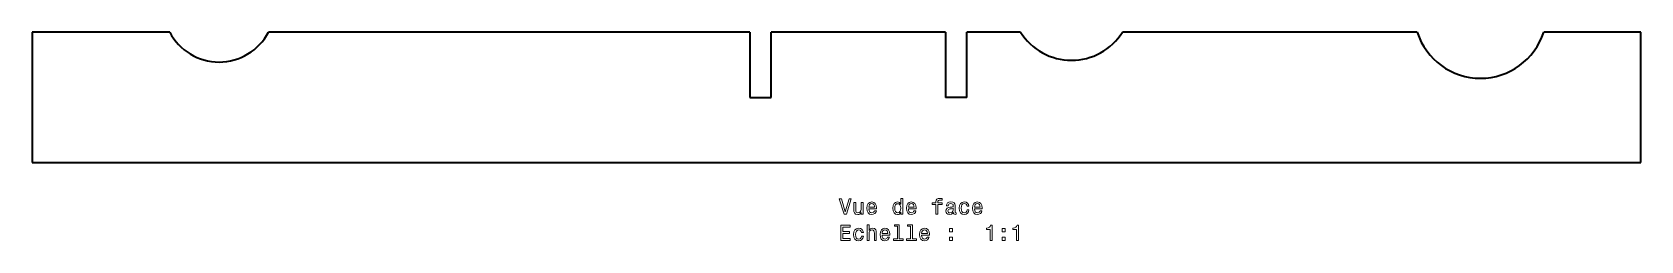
# Model space of a CAD drawing. Extents: x 25 to 395, y 116 to 164.
import ezdxf

# ---------------------------------------------------------------- set-up
doc = ezdxf.new("R2010")
doc.units = 0

msp = doc.modelspace()

# ---------------------------------------------------------------- linework, layer by layer
at = {"color": 7, "lineweight": 35}
for p, q in [((25.050003, 163.5), (25.050003, 133.5)), ((56.68243, 163.5), (25.050003, 163.5)), ((190.050003, 163.5), (79.364891, 163.5)), ((235.050003, 163.5), (194.950012, 163.5)), ((343.538757, 163.5), (275.75708, 163.5)), ((394.950012, 163.5), (372.615967, 163.5)), ((394.950012, 133.5), (394.950012, 163.5)), ((25.050003, 133.5), (394.950012, 133.5))]:
    msp.add_line(p, q, dxfattribs=at)
at = {"color": 7, "lineweight": 35, "ltscale": 0.375}
for p, q in [((190.050003, 163.5), (190.050003, 148.5)), ((194.950012, 148.5), (194.950012, 163.5)), ((235.050003, 163.5), (235.050003, 148.5)), ((239.949997, 148.5), (239.949997, 163.5))]:
    msp.add_line(p, q, dxfattribs=at)
at = {"color": 7, "lineweight": 35, "ltscale": 0.309164}
msp.add_line((252.316544, 163.5), (239.949997, 163.5), dxfattribs=at)
at = {"color": 7, "lineweight": 35, "ltscale": 0.1225}
for p, q in [((190.050003, 148.5), (194.950012, 148.5)), ((239.949997, 148.5), (235.050003, 148.5))]:
    msp.add_line(p, q, dxfattribs=at)
at = {"color": 7, "lineweight": 13}
for points in [[(212.895538, 125.148415), (212.018005, 122.16787), (211.11528, 125.148415), (210.636169, 125.148415), (211.765854, 121.643372), (212.270172, 121.643372), (213.374634, 125.148415)], [(216.097977, 124.351585), (215.654175, 124.351585), (215.654175, 122.788185), (215.603745, 122.425072), (215.457489, 122.162827), (215.230545, 122.001442), (214.932999, 121.951012), (214.695969, 121.991356), (214.544662, 122.112389), (214.458939, 122.31916), (214.438766, 122.611671), (214.438766, 124.351585), (213.994965, 124.351585), (213.994965, 122.571327), (214.010086, 122.213257), (214.105911, 121.915703), (214.398422, 121.643372), (214.867432, 121.547554), (215.119598, 121.582855), (215.336456, 121.67363), (215.523056, 121.829971), (215.674347, 122.056915), (215.674347, 121.643372), (216.097977, 121.643372)], [(217.434433, 122.868874), (219.209656, 122.868874), (219.214691, 123.075645), (219.134003, 123.655617), (218.912109, 124.08934), (218.559082, 124.351585), (218.090057, 124.447403), (217.631119, 124.346542), (217.278091, 124.064117), (217.051147, 123.605186), (216.970459, 123), (217.046112, 122.379684), (217.273056, 121.925789), (217.621033, 121.643372), (218.074921, 121.547554), (218.468292, 121.613113), (218.791061, 121.784584), (219.028091, 122.056915), (219.164261, 122.420029), (218.72551, 122.420029), (218.63472, 122.2183), (218.503601, 122.067001), (218.130402, 121.945969), (217.842941, 122.001442), (217.626083, 122.177956), (217.484863, 122.465416), (217.434433, 122.853745)], [(217.434433, 123.242073), (217.489914, 123.590057), (217.626083, 123.84726), (217.832855, 124.003601), (218.105194, 124.059074), (218.372482, 124.003601), (218.579254, 123.84726), (218.705338, 123.590057), (218.750717, 123.242073)], [(224.782425, 122.061958), (224.782425, 121.643372), (225.226227, 121.643372), (225.226227, 125.264412), (224.78746, 125.264412), (224.78746, 123.938042), (224.44957, 124.321327), (224.242798, 124.412102), (224.005768, 124.447403), (223.577087, 124.346542), (223.244232, 124.064117), (223.027374, 123.610229), (222.951736, 123), (223.027374, 122.389771), (223.244232, 121.930832), (223.577087, 121.643372), (224.005768, 121.547554), (224.242798, 121.582855), (224.454605, 121.67363)], [(224.081406, 124.048988), (224.373917, 123.978386), (224.595825, 123.7817), (224.726944, 123.453888), (224.777374, 123), (224.726944, 122.541069), (224.595825, 122.213257), (224.373917, 122.011528), (224.081406, 121.945969), (223.804031, 122.011528), (223.592224, 122.213257), (223.451004, 122.546112), (223.405624, 123), (223.451004, 123.448845), (223.592224, 123.776657), (223.804031, 123.978386)], [(226.542511, 122.868874), (228.317719, 122.868874), (228.322769, 123.075645), (228.242081, 123.655617), (228.020172, 124.08934), (227.667145, 124.351585), (227.19812, 124.447403), (226.739197, 124.346542), (226.386169, 124.064117), (226.159225, 123.605186), (226.078537, 123), (226.154175, 122.379684), (226.381119, 121.925789), (226.729111, 121.643372), (227.182999, 121.547554), (227.57637, 121.613113), (227.899139, 121.784584), (228.136169, 122.056915), (228.272339, 122.420029), (227.833572, 122.420029), (227.742798, 122.2183), (227.611664, 122.067001), (227.23848, 121.945969), (226.951004, 122.001442), (226.734146, 122.177956), (226.592941, 122.465416), (226.542511, 122.853745)], [(226.542511, 123.242073), (226.597977, 123.590057), (226.734146, 123.84726), (226.940918, 124.003601), (227.213257, 124.059074), (227.480545, 124.003601), (227.687317, 123.84726), (227.8134, 123.590057), (227.858795, 123.242073)], [(232.841492, 123.882568), (232.841492, 121.643372), (233.285309, 121.643372), (233.285309, 123.882568), (234.293945, 123.882568), (234.293945, 124.260803), (233.285309, 124.260803), (233.285309, 124.427231), (233.320602, 124.62896), (233.4366, 124.765129), (233.633286, 124.845818), (233.91571, 124.876083), (234.293945, 124.855911), (234.293945, 125.239197), (233.81485, 125.264412), (233.381134, 125.219017), (233.078537, 125.082855), (232.896973, 124.845818), (232.841492, 124.507927), (232.841492, 124.260803), (232.029541, 124.260803), (232.029541, 123.882568)], [(236.871033, 121.996399), (236.871033, 121.98127), (236.896255, 121.809799), (236.971909, 121.688759), (237.289627, 121.592941), (237.536743, 121.633286), (237.536743, 121.976227), (237.430832, 121.961098), (237.289627, 122.026657), (237.264404, 122.228386), (237.264404, 123.630402), (237.203888, 123.988472), (237.027374, 124.240631), (236.719742, 124.39193), (236.286026, 124.447403), (235.862396, 124.386887), (235.549713, 124.215416), (235.353027, 123.948128), (235.28746, 123.5951), (235.28746, 123.564842), (235.685883, 123.564842), (235.721176, 123.776657), (235.832138, 123.927956), (236.013687, 124.01873), (236.270889, 124.054031), (236.518005, 124.028816), (236.694519, 123.953171), (236.80043, 123.822044), (236.835739, 123.640488), (236.815567, 123.428673), (236.734863, 123.322769), (236.533142, 123.272331), (236.154907, 123.231987), (235.721176, 123.141212), (235.413544, 122.979828), (235.231995, 122.727669), (235.176514, 122.354469), (235.226944, 122.021614), (235.383286, 121.774498), (235.635452, 121.618156), (235.983429, 121.562683), (236.452454, 121.668587)], [(236.820602, 122.591499), (236.760086, 122.329254), (236.598709, 122.127518), (236.356628, 121.996399), (236.059082, 121.951012), (235.867432, 121.976227), (235.731262, 122.056915), (235.645538, 122.198128), (235.620316, 122.394814), (235.640488, 122.571327), (235.721176, 122.697403), (236.043945, 122.838615), (236.452454, 122.899132), (236.820602, 123.020172)], [(240.023056, 123.453888), (240.461823, 123.453888), (240.371033, 123.857346), (240.154175, 124.175072), (239.816284, 124.371758), (239.377518, 124.447403), (238.893372, 124.346542), (238.525208, 124.064117), (238.293228, 123.605186), (238.21254, 122.989914), (238.288177, 122.379684), (238.515137, 121.925789), (238.873199, 121.643372), (239.362396, 121.547554), (239.796112, 121.623199), (240.134003, 121.835014), (240.365997, 122.16787), (240.466858, 122.611671), (240.043228, 122.611671), (239.967575, 122.329254), (239.82637, 122.117432), (239.624634, 121.986313), (239.377518, 121.945969), (239.069885, 122.011528), (238.847977, 122.213257), (238.711823, 122.541069), (238.666428, 123.005043), (238.711823, 123.458931), (238.853027, 123.786743), (239.079971, 123.988472), (239.377518, 124.059074), (239.639771, 124.013687), (239.836456, 123.897697), (239.967575, 123.706055)], [(241.722626, 122.868874), (243.497833, 122.868874), (243.502884, 123.075645), (243.42218, 123.655617), (243.200287, 124.08934), (242.84726, 124.351585), (242.378235, 124.447403), (241.919312, 124.346542), (241.566284, 124.064117), (241.33934, 123.605186), (241.258636, 123), (241.33429, 122.379684), (241.561234, 121.925789), (241.909225, 121.643372), (242.363113, 121.547554), (242.756485, 121.613113), (243.079254, 121.784584), (243.316284, 122.056915), (243.452454, 122.420029), (243.013687, 122.420029), (242.922913, 122.2183), (242.791779, 122.067001), (242.418579, 121.945969), (242.131119, 122.001442), (241.914261, 122.177956), (241.773056, 122.465416), (241.722626, 122.853745)], [(241.722626, 123.242073), (241.778091, 123.590057), (241.914261, 123.84726), (242.121033, 124.003601), (242.393372, 124.059074), (242.66066, 124.003601), (242.867432, 123.84726), (242.993515, 123.590057), (243.03891, 123.242073)], [(210.958939, 115.596542), (213.177948, 115.596542), (213.177948, 116.020172), (211.422913, 116.020172), (211.422913, 117.20533), (212.986313, 117.20533), (212.986313, 117.623917), (211.422913, 117.623917), (211.422913, 118.672913), (213.137604, 118.672913), (213.137604, 119.096542), (210.958939, 119.096542)], [(215.734863, 117.407059), (216.17363, 117.407059), (216.082855, 117.810516), (215.865997, 118.128242), (215.528091, 118.324928), (215.08934, 118.400574), (214.605194, 118.299713), (214.23703, 118.017288), (214.005051, 117.558357), (213.924347, 116.943085), (214, 116.332855), (214.226944, 115.87896), (214.585022, 115.596542), (215.074203, 115.500725), (215.507919, 115.57637), (215.845825, 115.788185), (216.077805, 116.12104), (216.17868, 116.564842), (215.755051, 116.564842), (215.679398, 116.282425), (215.538177, 116.070602), (215.336456, 115.939484), (215.08934, 115.899139), (214.781708, 115.964699), (214.559799, 116.166428), (214.42363, 116.49424), (214.378235, 116.958214), (214.42363, 117.412102), (214.564835, 117.739914), (214.791794, 117.941643), (215.08934, 118.012245), (215.351578, 117.966858), (215.548279, 117.850868), (215.679398, 117.659225)], [(217.046112, 115.596542), (217.489914, 115.596542), (217.489914, 117.159943), (217.535309, 117.518013), (217.681549, 117.780258), (217.908508, 117.941643), (218.21109, 118.002159), (218.453171, 117.951729), (218.604462, 117.815559), (218.680115, 117.588615), (218.705338, 117.286026), (218.705338, 115.596542), (219.149139, 115.596542), (219.149139, 117.376801), (219.128967, 117.734871), (219.038177, 118.032425), (218.740631, 118.304756), (218.276657, 118.400574), (218.02449, 118.365273), (217.807632, 118.269455), (217.626083, 118.118156), (217.489914, 117.911385), (217.489914, 119.217583), (217.046112, 119.217583)], [(220.470459, 116.822044), (222.245682, 116.822044), (222.250717, 117.028816), (222.170029, 117.608788), (221.94812, 118.042511), (221.595108, 118.304756), (221.126083, 118.400574), (220.667145, 118.299713), (220.314117, 118.017288), (220.087173, 117.558357), (220.006485, 116.953171), (220.082138, 116.332855), (220.309082, 115.87896), (220.657059, 115.596542), (221.110947, 115.500725), (221.504318, 115.566284), (221.827087, 115.737755), (222.064117, 116.010086), (222.200287, 116.373199), (221.761536, 116.373199), (221.670746, 116.171471), (221.539627, 116.020172), (221.166428, 115.899139), (220.878967, 115.954613), (220.662109, 116.131126), (220.520889, 116.418587), (220.470459, 116.806915)], [(224.000717, 118.844383), (224.000717, 115.969742), (223.087891, 115.969742), (223.087891, 115.596542), (225.35231, 115.596542), (225.35231, 115.969742), (224.444519, 115.969742), (224.444519, 119.217583), (223.304749, 119.217583), (223.304749, 118.844383)], [(227.036743, 118.844383), (227.036743, 115.969742), (226.123917, 115.969742), (226.123917, 115.596542), (228.388336, 115.596542), (228.388336, 115.969742), (227.480545, 115.969742), (227.480545, 119.217583), (226.340775, 119.217583), (226.340775, 118.844383)], [(229.578537, 116.822044), (231.353745, 116.822044), (231.358795, 117.028816), (231.278107, 117.608788), (231.056198, 118.042511), (230.703171, 118.304756), (230.234146, 118.400574), (229.775223, 118.299713), (229.422195, 118.017288), (229.195251, 117.558357), (229.114548, 116.953171), (229.190201, 116.332855), (229.417145, 115.87896), (229.765137, 115.596542), (230.219025, 115.500725), (230.612396, 115.566284), (230.935165, 115.737755), (231.172195, 116.010086), (231.30835, 116.373199), (230.869598, 116.373199), (230.778824, 116.171471), (230.64769, 116.020172), (230.27449, 115.899139), (229.98703, 115.954613), (229.770172, 116.131126), (229.628967, 116.418587), (229.578537, 116.806915)], [(245.323486, 115.596542), (245.78241, 115.596542), (245.78241, 119.121758), (245.439484, 119.121758), (245.348694, 118.814125), (245.167145, 118.607346), (244.889771, 118.486313), (244.506485, 118.445969), (244.506485, 118.087898), (245.323486, 118.087898)], [(251.395538, 115.596542), (251.854462, 115.596542), (251.854462, 119.121758), (251.51152, 119.121758), (251.420746, 118.814125), (251.239197, 118.607346), (250.961807, 118.486313), (250.578522, 118.445969), (250.578522, 118.087898), (251.395538, 118.087898)], [(220.470459, 117.195244), (220.52594, 117.543228), (220.662109, 117.80043), (220.868881, 117.956772), (221.141205, 118.012245), (221.408508, 117.956772), (221.61528, 117.80043), (221.741348, 117.543228), (221.786743, 117.195244)], [(229.578537, 117.195244), (229.634003, 117.543228), (229.770172, 117.80043), (229.976944, 117.956772), (230.249283, 118.012245), (230.516571, 117.956772), (230.723343, 117.80043), (230.849426, 117.543228), (230.894806, 117.195244)], [(235.958221, 117.553314), (236.654175, 117.553314), (236.654175, 118.304756), (235.958221, 118.304756)], [(235.958221, 115.596542), (236.654175, 115.596542), (236.654175, 116.347984), (235.958221, 116.347984)], [(248.102295, 117.553314), (248.798264, 117.553314), (248.798264, 118.304756), (248.102295, 118.304756)], [(248.102295, 115.596542), (248.798264, 115.596542), (248.798264, 116.347984), (248.102295, 116.347984)]]:
    msp.add_lwpolyline(points, close=True, dxfattribs=at)
at = {"color": 7, "lineweight": 35}
for centre, radius, start, end in [((68.023659, 169.420288), 12.793483, 207.565204, 332.434801), ((264.036804, 170.879272), 13.849851, 212.195239, 327.804756), ((358.077393, 168.171448), 15.27068, 197.812882, 342.187116)]:
    msp.add_arc(centre, radius, start, end, dxfattribs=at)

doc.saveas('drawing.dxf')
